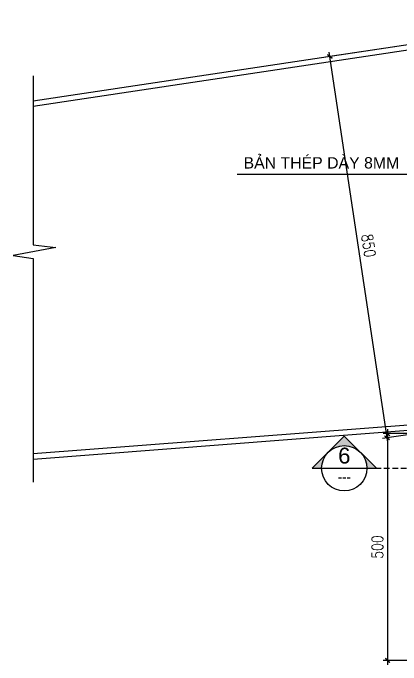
# Model space of a CAD drawing. Header units: inches. Extents: x 651127 to 1529722, y 768575 to 1021311.
# Drawn here: x 1036065 to 1044622, y 782162 to 796535 of the extents above; entities that cross this region are included whole.
import ezdxf
from ezdxf.enums import TextEntityAlignment as Align

# ---------------------------------------------------------------- set-up
doc = ezdxf.new("R2010")
doc.units = ezdxf.units.IN
doc.header["$LTSCALE"] = 1000
doc.header["$MEASUREMENT"] = 0
for name, pattern in [('CENTER2', [1.125, 0.75, -0.125, 0.125, -0.125]), ('HIDDEN', [0.375, 0.25, -0.125]), ('HIDDEN2', [0.1875, 0.125, -0.0625])]:
    doc.linetypes.add(name, pattern=pattern)
doc.layers.get('DEFPOINTS').update_dxf_attribs({"color": 8, "lineweight": 9})
for name, color, linetype in [('DWGshare.com_10', 7, 'Continuous'), ('DWGshare.com_12', 51, 'Continuous'), ('DWGshare.com_19', 136, 'Continuous'), ('DWGshare.com_2', 147, 'Continuous'), ('DWGshare.com_6', 40, 'Continuous')]:
    doc.layers.add(name, color=color, linetype=linetype)
doc.styles.add('DWGshare.com_1', font='VHELVCN.TTF')
doc.styles.add('DWGshare.com_2', font='VHELVEB.TTF')
doc.styles.add('DWGshare.com_4', font='romans.shx', dxfattribs={"width": 0.8})
doc.styles.add('DWGshare.com_6', font='VHELVEN.TTF')
doc.dimstyles.new('DWGshare.com_4', dxfattribs={"dimscale": 100, "dimtxt": 2.5, "dimasz": 2, "dimexe": 1, "dimexo": 1.5, "dimgap": 1, "dimtad": 1, "dimdec": 0, "dimlfac": 0.5, "dimzin": 0, "dimdsep": 46, "dimtxsty": 'DWGshare.com_4', "dimblk": 'DWGshare.com_6', "dimcen": 1.5, "dimdle": 1, "dimclrd": 256, "dimclre": 256, "dimclrt": 7, "dimadec": 0, "dimazin": 0, "dimtfac": 1, "dimtdec": 0, "dimtix": 1, "dimtmove": 2, "dimatfit": 3, "dimldrblk": 'DWGshare.com_6', "dimfxl": 1, "dimtolj": 1, "dimtzin": 0, "dimarcsym": 0})
doc.dimstyles.new('DWGshare.com_6', dxfattribs={"dimscale": 100, "dimtxt": 2.5, "dimasz": 1, "dimexe": 1, "dimexo": 1.5, "dimgap": 1, "dimtad": 1, "dimdec": 0, "dimlfac": 0.1, "dimzin": 0, "dimdsep": 46, "dimtxsty": 'DWGshare.com_4', "dimblk": 'DWGshare.com_1', "dimcen": 1.5, "dimdle": 1, "dimclrd": 256, "dimclre": 256, "dimclrt": 7, "dimadec": 0, "dimazin": 0, "dimtfac": 1, "dimtdec": 0, "dimtix": 1, "dimtmove": 2, "dimatfit": 3, "dimfxl": 1, "dimtolj": 1, "dimtzin": 0, "dimarcsym": 0})

# ---------------------------------------------------------------- blocks, each defined once
blk = doc.blocks.new('DWGshare.com_6')
at = {"linetype": 'CENTER2'}
blk.add_hatch(color=256, dxfattribs=at).paths.add_polyline_path([(-1.296, 0.216), (-1, 0), (-1.296, -0.216), (0, 0)])
blk.add_line((0, 0), (-1, 0), dxfattribs=at)
blk.add_lwpolyline([(-1.296, 0.216), (0, 0), (-1.296, -0.216), (-1, 0), (-1.296, 0.216)], dxfattribs=at)
blk = doc.blocks.new('DWGshare.com_1')
at = {"color": 0, "linetype": 'ByBlock', "const_width": 0.3}
blk.add_lwpolyline([(-0.5, -0.5), (0.5, 0.5)], dxfattribs=at)
blk = doc.blocks.new('*D1052')
at = {"layer": 'DEFPOINTS', "color": 0, "transparency": 16777216}
for p in [(1044732, 795828), (1043054, 795577), (1045993, 787422)]:
    blk.add_point(p, dxfattribs=at)
at = {"layer": 'DWGshare.com_19', "lineweight": -2, "transparency": 16777216}
for p, q in [((1044584, 795806), (1042955, 795562)), ((1044329, 787072), (1043039, 795675)), ((1045845, 787400), (1044216, 787156))]:
    blk.add_line(p, q, dxfattribs=at)
at = {"layer": 'DWGshare.com_19', "lineweight": -2, "transparency": 16777216, "xscale": 100, "yscale": 100, "zscale": 100}
for p, rotation in [((1043054, 795577), 98.53076560994752), ((1044315, 787171), 278.5307656099475)]:
    blk.add_blockref('DWGshare.com_1', p, dxfattribs=dict(at, rotation=rotation))
at = {"layer": 'DWGshare.com_19', "color": 7, "transparency": 16777216, "insert": (1043907, 791407), "char_height": 250, "attachment_point": 5, "rotation": 278.5308, "style": 'DWGshare.com_4'}
blk.add_mtext('\\A1;850', dxfattribs=at)
blk = doc.blocks.new('*D944')
at = {"layer": 'DEFPOINTS', "color": 0, "transparency": 16777216}
for p in [(1045893, 787262), (1044328, 782262), (1045893, 782262)]:
    blk.add_point(p, dxfattribs=at)
at = {"layer": 'DWGshare.com_19', "lineweight": -2, "transparency": 16777216}
for p, q in [((1044328, 787362), (1044328, 782162)), ((1045743, 787262), (1044228, 787262)), ((1045743, 782262), (1044228, 782262))]:
    blk.add_line(p, q, dxfattribs=at)
at = {"layer": 'DWGshare.com_19', "lineweight": -2, "transparency": 16777216, "xscale": 100, "yscale": 100, "zscale": 100}
for p, rotation in [((1044328, 787262), 90), ((1044328, 782262), 270)]:
    blk.add_blockref('DWGshare.com_1', p, dxfattribs=dict(at, rotation=rotation))
at = {"layer": 'DWGshare.com_19', "color": 7, "transparency": 16777216, "insert": (1044103, 784762), "char_height": 250, "attachment_point": 5, "rotation": 90, "style": 'DWGshare.com_4'}
blk.add_mtext('\\A1;500', dxfattribs=at)
blk = doc.blocks.new('*U1073')
h = blk.add_hatch(color=256)
edge = h.paths.add_edge_path()
edge.add_line((183356, 206715), (183563, 206715))
edge.add_line((183563, 206715), (182856, 207422))
edge.add_line((182856, 207422), (182149, 206715))
edge.add_line((182149, 206715), (182356, 206715))
edge.add_arc((182856, 206715), 500, 0, 180, ccw=False)
blk.add_hatch(color=256).paths.add_polyline_path([(193481, 206915), (193392, 206915), (193392, 206715), (193481, 206715)])
for p, q in [((193392, 206915), (193392, 206715)), ((182356, 206715), (183356, 206715)), ((193481, 206715), (193081, 206715))]:
    blk.add_line(p, q)
at = {"color": 143, "linetype": 'HIDDEN2'}
blk.add_line((183356, 206715), (193081, 206715), dxfattribs=at)
blk.add_lwpolyline([(183356, 206715), (183563, 206715), (182856, 207422), (182149, 206715), (182356, 206715, -1)], format="xyb", close=True)
blk.add_circle((182856, 206715), 500)
at = {"style": 'DWGshare.com_2', "flags": 8}
blk.add_attdef('A', text='', height=350, dxfattribs=at).set_placement((182856, 206715), align=Align.BOTTOM_CENTER)
at = {"style": 'DWGshare.com_1', "flags": 8}
blk.add_attdef('S-111', text='', height=250, dxfattribs=at).set_placement((182856, 206653), align=Align.TOP_CENTER)

msp = doc.modelspace()

# ---------------------------------------------------------------- linework, layer by layer
at = {"layer": 'DWGshare.com_12', "ltscale": 0.9}
for p, q in [((1049443.2, 796535), (1036506.3, 794594.4)), ((1049443.2, 796413.6), (1036506.3, 794473.1)), ((1045993.2, 787542.7), (1036506.3, 786814.8)), ((1045993.2, 787422.4), (1036506.3, 786694.5))]:
    msp.add_line(p, q, dxfattribs=at)
at = {"layer": 'DWGshare.com_19'}
msp.add_lwpolyline([(1036506.3, 795154.2), (1036506.3, 791423.8), (1037011, 791365), (1036064.7, 791186.9), (1036506.3, 791120.6), (1036506.3, 786194.2)], dxfattribs=at)

# ---------------------------------------------------------------- block references
at = {"layer": 'DWGshare.com_6', "linetype": 'HIDDEN'}
ref = msp.add_blockref('*U1073', (860516, 579783), dxfattribs=at)
ref.add_attrib('S-111', '---', dxfattribs={"layer": '0', "height": 250, "style": 'DWGshare.com_1'}).set_placement((1043371.7, 786435.5), align=Align.TOP_CENTER)
ref.add_attrib('A', '6', dxfattribs={"layer": '0', "height": 350, "style": 'DWGshare.com_2'}).set_placement((1043371.7, 786498), align=Align.BOTTOM_CENTER)

# ---------------------------------------------------------------- texts
at = {"layer": 'DWGshare.com_10', "style": 'DWGshare.com_6'}
msp.add_text('BAÛN THEÙP DAØY 8MM', height=250, dxfattribs=at).set_placement((1041149.7, 793107.4))

# ---------------------------------------------------------------- dimensions: what is measured, and where the dimension line sits
at = {"layer": 'DWGshare.com_19'}
dim = msp.add_aligned_dim(p1=(1045993.2, 787422.4), p2=(1044732.3, 795828.3), distance=1697.4, dimstyle='DWGshare.com_6', dxfattribs=at)
dim.commit()
dim.dimension.update_dxf_attribs({"geometry": '*D1052', "text_midpoint": (1043906.7, 791406.9)})
dim = msp.add_linear_dim(base=(1044328.4, 782262.4), p1=(1045893.2, 787262.4), p2=(1045893.2, 782262.4), angle=90, dimstyle='DWGshare.com_6', dxfattribs=at)
dim.commit()
dim.dimension.update_dxf_attribs({"geometry": '*D944', "text_midpoint": (1044103.4, 784762.4)})

# ---------------------------------------------------------------- leaders
at = {"layer": 'DWGshare.com_2'}
msp.add_leader([(1045097.9, 792972.4), (1041007.3, 792972.4)], dimstyle='DWGshare.com_4', dxfattribs=at)

doc.saveas('drawing.dxf')
